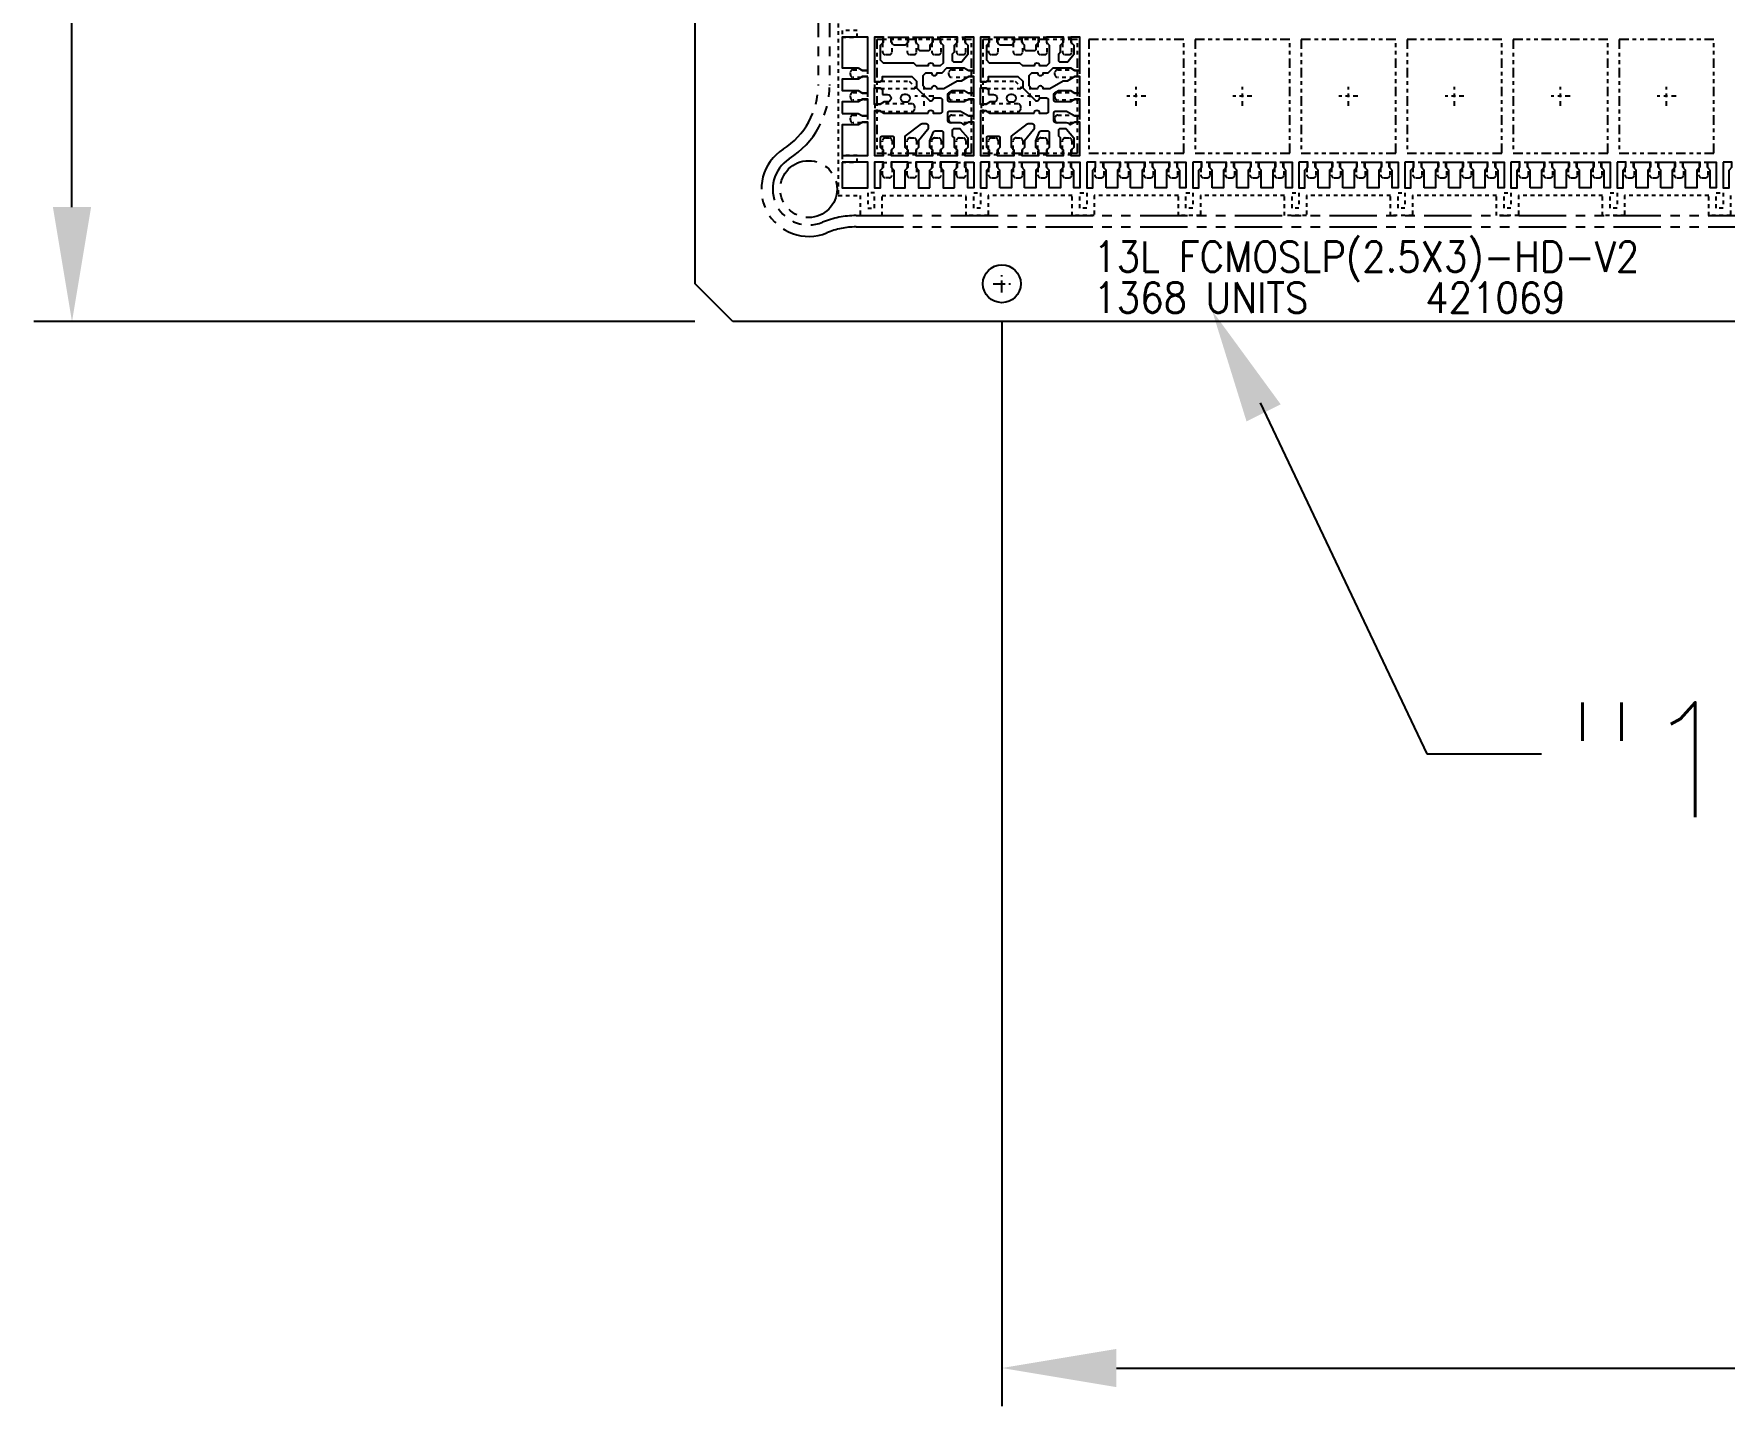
# Model space of a CAD drawing. Extents: x -335 to -11, y -372 to -1.
# Drawn here: x -312.49 to -267.87, y -168.96 to -132.72 of the extents above; entities that cross this region are included whole.
import ezdxf

# ---------------------------------------------------------------- set-up
doc = ezdxf.new("R2010")
doc.units = 0
doc.header["$MEASUREMENT"] = 0
for name, pattern in [('CENTER', [50.8, 31.75, -6.35, 6.35, -6.35]), ('CENTERX2', [4, 2.5, -0.5, 0.5, -0.5]), ('HIDDEN', [0.375, 0.25, -0.125]), ('PHANTOM', [2.5, 1.25, -0.25, 0.25, -0.25, 0.25, -0.25])]:
    doc.linetypes.add(name, pattern=pattern)
doc.layers.add('1', color=7, linetype='CONTINUOUS')
doc.layers.add('1D', color=4, linetype='CONTINUOUS')
doc.styles.add('ROMANS', font='romans', dxfattribs={"width": 0.85, "height": 0.08})
doc.styles.add('simplex', font='SIMPLEX.SHX')

msp = doc.modelspace()

# ---------------------------------------------------------------- linework, layer by layer
at = {"layer": '1'}
for p, q in [((-295.036, -139.32), (-295.036, -131.32)), ((-294.036, -140.32), (-295.036, -139.32)), ((-46.036, -140.32), (-294.036, -140.32))]:
    msp.add_line(p, q, dxfattribs=at)
for points in [[(-290.728, -133.62), (-290.611, -133.69), (-290.476, -133.69), (-290.476, -132.81), (-291.156, -132.81), (-291.156, -133.62)], [(-289.786, -133.02), (-289.861, -132.945), (-289.861, -132.81), (-289.411, -132.81), (-289.411, -132.945), (-289.486, -133.02)], [(-286.986, -133.02), (-287.061, -132.945), (-287.061, -132.81), (-286.611, -132.81), (-286.611, -132.945), (-286.686, -133.02)], [(-291.156, -134.82), (-290.728, -134.82), (-290.611, -134.89), (-290.476, -134.89), (-290.476, -134.45), (-290.611, -134.45), (-290.728, -134.52), (-291.156, -134.52)], [(-291.156, -135.93), (-290.476, -135.93), (-290.476, -135.05), (-290.611, -135.05), (-290.728, -135.12), (-291.156, -135.12)], [(-290.136, -136.32), (-290.061, -136.245), (-290.061, -136.11), (-290.296, -136.11), (-290.296, -136.79), (-290.136, -136.79)], [(-289.411, -136.11), (-289.861, -136.11), (-289.861, -136.245), (-289.786, -136.32), (-289.786, -136.79), (-289.486, -136.79), (-289.486, -136.32), (-289.411, -136.245)], [(-288.836, -136.79), (-288.836, -136.32), (-288.761, -136.245), (-288.761, -136.11), (-289.211, -136.11), (-289.211, -136.245), (-289.136, -136.32), (-289.136, -136.79)], [(-288.186, -136.79), (-288.186, -136.32), (-288.111, -136.245), (-288.111, -136.11), (-288.561, -136.11), (-288.561, -136.245), (-288.486, -136.32), (-288.486, -136.79)], [(-287.676, -136.11), (-287.676, -136.79), (-287.836, -136.79), (-287.836, -136.32), (-287.911, -136.245), (-287.911, -136.11)], [(-287.496, -136.11), (-287.496, -136.79), (-287.336, -136.79), (-287.336, -136.32), (-287.261, -136.245), (-287.261, -136.11)], [(-286.986, -136.79), (-286.986, -136.32), (-287.061, -136.245), (-287.061, -136.11), (-286.611, -136.11), (-286.611, -136.245), (-286.686, -136.32), (-286.686, -136.79)], [(-286.336, -136.79), (-286.336, -136.32), (-286.411, -136.245), (-286.411, -136.11), (-285.961, -136.11), (-285.961, -136.245), (-286.036, -136.32), (-286.036, -136.79)], [(-285.761, -136.11), (-285.311, -136.11), (-285.311, -136.245), (-285.386, -136.32), (-285.386, -136.79), (-285.686, -136.79), (-285.686, -136.32), (-285.761, -136.245)], [(-285.036, -136.32), (-285.111, -136.245), (-285.111, -136.11), (-284.876, -136.11), (-284.876, -136.79), (-285.036, -136.79)], [(-284.696, -136.11), (-284.696, -136.79), (-284.536, -136.79), (-284.536, -136.32), (-284.461, -136.245), (-284.461, -136.11)], [(-284.186, -136.79), (-284.186, -136.32), (-284.261, -136.245), (-284.261, -136.11), (-283.811, -136.11), (-283.811, -136.245), (-283.886, -136.32), (-283.886, -136.79)], [(-283.536, -136.79), (-283.536, -136.32), (-283.611, -136.245), (-283.611, -136.11), (-283.161, -136.11), (-283.161, -136.245), (-283.236, -136.32), (-283.236, -136.79)], [(-282.961, -136.11), (-282.511, -136.11), (-282.511, -136.245), (-282.586, -136.32), (-282.586, -136.79), (-282.886, -136.79), (-282.886, -136.32), (-282.961, -136.245)], [(-282.236, -136.32), (-282.311, -136.245), (-282.311, -136.11), (-282.076, -136.11), (-282.076, -136.79), (-282.236, -136.79)], [(-281.896, -136.11), (-281.896, -136.79), (-281.736, -136.79), (-281.736, -136.32), (-281.661, -136.245), (-281.661, -136.11)], [(-281.386, -136.79), (-281.386, -136.32), (-281.461, -136.245), (-281.461, -136.11), (-281.011, -136.11), (-281.011, -136.245), (-281.086, -136.32), (-281.086, -136.79)], [(-280.736, -136.79), (-280.736, -136.32), (-280.811, -136.245), (-280.811, -136.11), (-280.361, -136.11), (-280.361, -136.245), (-280.436, -136.32), (-280.436, -136.79)], [(-280.161, -136.11), (-279.711, -136.11), (-279.711, -136.245), (-279.786, -136.32), (-279.786, -136.79), (-280.086, -136.79), (-280.086, -136.32), (-280.161, -136.245)], [(-279.436, -136.32), (-279.511, -136.245), (-279.511, -136.11), (-279.276, -136.11), (-279.276, -136.79), (-279.436, -136.79)], [(-279.096, -136.11), (-279.096, -136.79), (-278.936, -136.79), (-278.936, -136.32), (-278.861, -136.245), (-278.861, -136.11)], [(-278.586, -136.79), (-278.586, -136.32), (-278.661, -136.245), (-278.661, -136.11), (-278.211, -136.11), (-278.211, -136.245), (-278.286, -136.32), (-278.286, -136.79)], [(-277.936, -136.79), (-277.936, -136.32), (-278.011, -136.245), (-278.011, -136.11), (-277.561, -136.11), (-277.561, -136.245), (-277.636, -136.32), (-277.636, -136.79)], [(-277.361, -136.11), (-276.911, -136.11), (-276.911, -136.245), (-276.986, -136.32), (-276.986, -136.79), (-277.286, -136.79), (-277.286, -136.32), (-277.361, -136.245)], [(-276.636, -136.32), (-276.711, -136.245), (-276.711, -136.11), (-276.476, -136.11), (-276.476, -136.79), (-276.636, -136.79)], [(-276.296, -136.11), (-276.296, -136.79), (-276.136, -136.79), (-276.136, -136.32), (-276.061, -136.245), (-276.061, -136.11)], [(-275.786, -136.79), (-275.786, -136.32), (-275.861, -136.245), (-275.861, -136.11), (-275.411, -136.11), (-275.411, -136.245), (-275.486, -136.32), (-275.486, -136.79)], [(-275.136, -136.79), (-275.136, -136.32), (-275.211, -136.245), (-275.211, -136.11), (-274.761, -136.11), (-274.761, -136.245), (-274.836, -136.32), (-274.836, -136.79)], [(-274.561, -136.11), (-274.111, -136.11), (-274.111, -136.245), (-274.186, -136.32), (-274.186, -136.79), (-274.486, -136.79), (-274.486, -136.32), (-274.561, -136.245)], [(-273.836, -136.32), (-273.911, -136.245), (-273.911, -136.11), (-273.676, -136.11), (-273.676, -136.79), (-273.836, -136.79)], [(-273.496, -136.11), (-273.496, -136.79), (-273.336, -136.79), (-273.336, -136.32), (-273.261, -136.245), (-273.261, -136.11)], [(-272.986, -136.79), (-272.986, -136.32), (-273.061, -136.245), (-273.061, -136.11), (-272.611, -136.11), (-272.611, -136.245), (-272.686, -136.32), (-272.686, -136.79)], [(-272.336, -136.79), (-272.336, -136.32), (-272.411, -136.245), (-272.411, -136.11), (-271.961, -136.11), (-271.961, -136.245), (-272.036, -136.32), (-272.036, -136.79)], [(-271.761, -136.11), (-271.311, -136.11), (-271.311, -136.245), (-271.386, -136.32), (-271.386, -136.79), (-271.686, -136.79), (-271.686, -136.32), (-271.761, -136.245)], [(-271.036, -136.32), (-271.111, -136.245), (-271.111, -136.11), (-270.876, -136.11), (-270.876, -136.79), (-271.036, -136.79)], [(-270.696, -136.11), (-270.696, -136.79), (-270.536, -136.79), (-270.536, -136.32), (-270.461, -136.245), (-270.461, -136.11)], [(-270.186, -136.79), (-270.186, -136.32), (-270.261, -136.245), (-270.261, -136.11), (-269.811, -136.11), (-269.811, -136.245), (-269.886, -136.32), (-269.886, -136.79)], [(-269.536, -136.79), (-269.536, -136.32), (-269.611, -136.245), (-269.611, -136.11), (-269.161, -136.11), (-269.161, -136.245), (-269.236, -136.32), (-269.236, -136.79)], [(-268.961, -136.11), (-268.511, -136.11), (-268.511, -136.245), (-268.586, -136.32), (-268.586, -136.79), (-268.886, -136.79), (-268.886, -136.32), (-268.961, -136.245)], [(-268.236, -136.32), (-268.311, -136.245), (-268.311, -136.11), (-268.076, -136.11), (-268.076, -136.79), (-268.236, -136.79)], [(-267.896, -136.11), (-267.896, -136.79), (-267.736, -136.79), (-267.736, -136.32), (-267.661, -136.245), (-267.661, -136.11)]]:
    msp.add_lwpolyline(points, close=True, dxfattribs=at)
for points in [[(-288.511, -134.462), (-288.511, -134.77, -0.414214), (-288.561, -134.82), (-288.739, -134.82, 1), (-288.889, -134.82), (-290.044, -134.82), (-290.161, -134.75), (-290.296, -134.75), (-290.296, -135.93), (-290.061, -135.93), (-290.061, -135.795), (-290.136, -135.72), (-290.136, -135.47, -0.414214), (-290.086, -135.42), (-289.836, -135.42, -0.414214), (-289.786, -135.47), (-289.786, -135.72), (-289.861, -135.795), (-289.861, -135.93), (-289.411, -135.93), (-289.411, -135.795), (-289.486, -135.72), (-289.486, -135.42), (-289.056, -135.1, -0.161321), (-289.026, -135.09), (-288.936, -135.09, -0.414214), (-288.886, -135.14), (-288.886, -135.221, -0.17305), (-288.897, -135.253), (-289.136, -135.545), (-289.136, -135.72), (-289.211, -135.795), (-289.211, -135.93), (-288.761, -135.93), (-288.761, -135.795), (-288.836, -135.72), (-288.836, -135.545), (-288.743, -135.311, -0.306529), (-288.696, -135.28), (-288.536, -135.28, -0.414214), (-288.486, -135.33), (-288.486, -135.72), (-288.561, -135.795), (-288.561, -135.93), (-288.111, -135.93), (-288.111, -135.795), (-288.186, -135.72), (-288.186, -135.47), (-288.236, -135.42), (-288.236, -135.27, -0.414214), (-288.186, -135.22), (-288.071, -135.22, -0.220264), (-288.033, -135.238), (-287.836, -135.47), (-287.836, -135.72), (-287.911, -135.795), (-287.911, -135.93), (-287.676, -135.93), (-287.676, -135.05), (-287.811, -135.05), (-287.933, -135.123, 0.188473), (-288.068, -135.07), (-288.311, -135.07, -0.414214), (-288.361, -135.02), (-288.361, -134.81, -0.414214), (-288.311, -134.76), (-288.028, -134.76), (-287.811, -134.89), (-287.676, -134.89), (-287.676, -134.45), (-287.811, -134.45), (-287.928, -134.52), (-288.311, -134.52, -0.414214), (-288.361, -134.47), (-288.361, -134.321, -0.267949), (-288.336, -134.278), (-288.236, -134.22), (-287.928, -134.22), (-287.811, -134.29), (-287.676, -134.29), (-287.676, -133.85), (-287.811, -133.85), (-288.011, -133.97), (-288.12, -133.97), (-288.466, -134.17), (-288.644, -134.17, 1), (-288.794, -134.17), (-288.941, -134.17), (-289.016, -134.095), (-289.016, -133.825), (-288.941, -133.75), (-288.794, -133.75, 1), (-288.644, -133.75), (-288.516, -133.75), (-288.386, -133.62), (-287.928, -133.62), (-287.811, -133.69), (-287.676, -133.69), (-287.676, -132.81), (-287.911, -132.81), (-287.911, -132.945), (-287.836, -133.02), (-287.836, -133.27), (-287.988, -133.452, -0.222316), (-288.027, -133.47), (-288.186, -133.47, -0.414214), (-288.236, -133.42), (-288.236, -133.245), (-288.186, -133.195), (-288.186, -133.02), (-288.111, -132.945), (-288.111, -132.81), (-288.561, -132.81), (-288.561, -132.945), (-288.486, -133.02), (-288.486, -133.495), (-288.562, -133.57), (-288.734, -133.57, 1), (-288.884, -133.57), (-289.186, -133.57), (-289.261, -133.495), (-290.061, -133.495), (-290.136, -133.42), (-290.136, -133.02), (-290.061, -132.945), (-290.061, -132.81), (-290.296, -132.81), (-290.296, -133.99), (-290.161, -133.99), (-290.086, -133.945), (-290.086, -133.845), (-289.311, -133.845), (-289.186, -133.97), (-289.186, -134.145), (-288.867, -134.465, 0.668771), (-288.739, -134.412), (-288.561, -134.412, -0.414214)], [(-288.836, -133.12, -0.414214), (-288.886, -133.17), (-289.086, -133.17, -0.414214), (-289.136, -133.12), (-289.136, -133.02), (-289.211, -132.945), (-289.211, -132.81), (-288.761, -132.81), (-288.761, -132.945), (-288.836, -133.02)], [(-285.711, -134.462), (-285.711, -134.77, -0.414214), (-285.761, -134.82), (-285.939, -134.82, 1), (-286.089, -134.82), (-287.244, -134.82), (-287.361, -134.75), (-287.496, -134.75), (-287.496, -135.93), (-287.261, -135.93), (-287.261, -135.795), (-287.336, -135.72), (-287.336, -135.47, -0.414214), (-287.286, -135.42), (-287.036, -135.42, -0.414214), (-286.986, -135.47), (-286.986, -135.72), (-287.061, -135.795), (-287.061, -135.93), (-286.611, -135.93), (-286.611, -135.795), (-286.686, -135.72), (-286.686, -135.42), (-286.256, -135.1, -0.161321), (-286.226, -135.09), (-286.136, -135.09, -0.414214), (-286.086, -135.14), (-286.086, -135.221, -0.17305), (-286.097, -135.253), (-286.336, -135.545), (-286.336, -135.72), (-286.411, -135.795), (-286.411, -135.93), (-285.961, -135.93), (-285.961, -135.795), (-286.036, -135.72), (-286.036, -135.545), (-285.943, -135.311, -0.306529), (-285.896, -135.28), (-285.736, -135.28, -0.414214), (-285.686, -135.33), (-285.686, -135.72), (-285.761, -135.795), (-285.761, -135.93), (-285.311, -135.93), (-285.311, -135.795), (-285.386, -135.72), (-285.386, -135.47), (-285.436, -135.42), (-285.436, -135.27, -0.414214), (-285.386, -135.22), (-285.271, -135.22, -0.220264), (-285.233, -135.238), (-285.036, -135.47), (-285.036, -135.72), (-285.111, -135.795), (-285.111, -135.93), (-284.876, -135.93), (-284.876, -135.05), (-285.011, -135.05), (-285.133, -135.123, 0.188473), (-285.268, -135.07), (-285.511, -135.07, -0.414214), (-285.561, -135.02), (-285.561, -134.81, -0.414214), (-285.511, -134.76), (-285.228, -134.76), (-285.011, -134.89), (-284.876, -134.89), (-284.876, -134.45), (-285.011, -134.45), (-285.128, -134.52), (-285.511, -134.52, -0.414214), (-285.561, -134.47), (-285.561, -134.321, -0.267949), (-285.536, -134.278), (-285.436, -134.22), (-285.128, -134.22), (-285.011, -134.29), (-284.876, -134.29), (-284.876, -133.85), (-285.011, -133.85), (-285.211, -133.97), (-285.32, -133.97), (-285.666, -134.17), (-285.844, -134.17, 1), (-285.994, -134.17), (-286.141, -134.17), (-286.216, -134.095), (-286.216, -133.825), (-286.141, -133.75), (-285.994, -133.75, 1), (-285.844, -133.75), (-285.716, -133.75), (-285.586, -133.62), (-285.128, -133.62), (-285.011, -133.69), (-284.876, -133.69), (-284.876, -132.81), (-285.111, -132.81), (-285.111, -132.945), (-285.036, -133.02), (-285.036, -133.27), (-285.188, -133.452, -0.222316), (-285.227, -133.47), (-285.386, -133.47, -0.414214), (-285.436, -133.42), (-285.436, -133.245), (-285.386, -133.195), (-285.386, -133.02), (-285.311, -132.945), (-285.311, -132.81), (-285.761, -132.81), (-285.761, -132.945), (-285.686, -133.02), (-285.686, -133.495), (-285.762, -133.57), (-285.934, -133.57, 1), (-286.084, -133.57), (-286.386, -133.57), (-286.461, -133.495), (-287.261, -133.495), (-287.336, -133.42), (-287.336, -133.02), (-287.261, -132.945), (-287.261, -132.81), (-287.496, -132.81), (-287.496, -133.99), (-287.361, -133.99), (-287.286, -133.945), (-287.286, -133.845), (-286.511, -133.845), (-286.386, -133.97), (-286.386, -134.145), (-286.067, -134.465, 0.668771), (-285.939, -134.412), (-285.761, -134.412, -0.414214)], [(-286.036, -133.12, -0.414214), (-286.086, -133.17), (-286.286, -133.17, -0.414214), (-286.336, -133.12), (-286.336, -133.02), (-286.411, -132.945), (-286.411, -132.81), (-285.961, -132.81), (-285.961, -132.945), (-286.036, -133.02)], [(-290.086, -134.32), (-289.961, -134.32, -1), (-289.961, -134.52), (-290.044, -134.52), (-290.161, -134.59), (-290.296, -134.59), (-290.296, -134.15), (-290.161, -134.15), (-290.086, -134.195)], [(-289.461, -134.32), (-289.511, -134.32, 1), (-289.511, -134.52), (-289.461, -134.52, 1)], [(-287.286, -134.32), (-287.161, -134.32, -1), (-287.161, -134.52), (-287.244, -134.52), (-287.361, -134.59), (-287.496, -134.59), (-287.496, -134.15), (-287.361, -134.15), (-287.286, -134.195)], [(-286.661, -134.32), (-286.711, -134.32, 1), (-286.711, -134.52), (-286.661, -134.52, 1)]]:
    msp.add_lwpolyline(points, format="xyb", close=True, dxfattribs=at)
msp.add_lwpolyline([(-290.476, -133.85), (-290.611, -133.85), (-290.728, -133.92), (-291.156, -133.92), (-291.156, -134.22), (-290.728, -134.22), (-290.611, -134.29), (-290.476, -134.29), (-290.476, -133.853)], dxfattribs=at)
at = {"layer": '1', "linetype": 'ByBlock'}
msp.add_lwpolyline([(-291.156, -136.11), (-291.156, -136.79), (-290.476, -136.79), (-290.476, -136.11)], close=True, dxfattribs=at)
at = {"layer": '1'}
msp.add_circle((-286.936, -139.32), 0.5, dxfattribs=at)
at = {"layer": '1D', "linetype": 'HIDDEN', "ltscale": 0.2}
for p, q in [((-291.256, -75.65), (-291.256, -136.99)), ((-291.256, -136.99), (-290.676, -136.99)), ((-290.096, -136.99), (-287.876, -136.99)), ((-285.076, -136.99), (-287.296, -136.99)), ((-282.276, -136.99), (-284.496, -136.99)), ((-279.476, -136.99), (-281.696, -136.99)), ((-276.676, -136.99), (-278.896, -136.99)), ((-273.876, -136.99), (-276.096, -136.99)), ((-271.076, -136.99), (-273.296, -136.99)), ((-268.276, -136.99), (-270.496, -136.99))]:
    msp.add_line(p, q, dxfattribs=at)
at = {"layer": '1D'}
for p, q in [((-311.485, -137.295), (-311.485, -122.173)), ((-295.044, -140.32), (-312.493, -140.32)), ((-286.936, -140.328), (-286.936, -168.957)), ((-280.115, -142.462), (-275.716, -151.73)), ((-275.716, -151.73), (-272.691, -151.73)), ((-283.911, -167.949), (-223.868, -167.949))]:
    msp.add_line(p, q, dxfattribs=at)
at = {"layer": '1D', "linetype": 'CENTER', "ltscale": 0.01}
for p, q in [((-286.936, -139.55), (-286.936, -139.09)), ((-287.166, -139.32), (-286.707, -139.32))]:
    msp.add_line(p, q, dxfattribs=at)
at = {"layer": '1D', "color": 2, "linetype": 'PHANTOM'}
for points in [[(-236.786, -74.82), (-290.786, -74.82, -0.09902), (-291.555, -74.666, 0.916659), (-292.709, -76.873, -0.255924), (-291.786, -78.559), (-291.786, -103.581, -0.255924), (-292.709, -105.267, 0.547723), (-292.709, -107.373, -0.255924), (-291.786, -109.059), (-291.786, -134.081, -0.255924), (-292.709, -135.767, 0.916659), (-291.555, -137.974, -0.09902), (-290.786, -137.82), (-236.786, -137.82, -0.09902), (-236.017, -137.974, 0.916659), (-234.863, -135.767, -0.255924), (-235.786, -134.081), (-235.786, -109.059, -0.255924), (-234.863, -107.373, 0.547723), (-234.863, -105.267, -0.255924), (-235.786, -103.581), (-235.786, -78.559, -0.255924), (-234.863, -76.873, 0.916659), (-236.017, -74.666, -0.09902)], [(-236.786, -75.12), (-290.786, -75.12, -0.09902), (-291.671, -74.943, 0.916659), (-292.548, -76.621, -0.255924), (-291.486, -78.559), (-291.486, -103.581, -0.255924), (-292.548, -105.52, 0.547723), (-292.548, -107.121, -0.255924), (-291.486, -109.059), (-291.486, -134.081, -0.255924), (-292.548, -136.02, 0.916659), (-291.671, -137.697, -0.09902), (-290.786, -137.52), (-236.786, -137.52, -0.09902), (-235.902, -137.697, 0.916659), (-235.025, -136.02, -0.255924), (-236.086, -134.081), (-236.086, -109.059, -0.255924), (-235.025, -107.121, 0.547723), (-235.025, -105.52, -0.255924), (-236.086, -103.581), (-236.086, -78.559, -0.255924), (-235.025, -76.621, 0.916659), (-235.902, -74.943, -0.09902)]]:
    msp.add_lwpolyline(points, format="xyb", close=True, dxfattribs=at)
at = {"layer": '1D', "linetype": 'HIDDEN', "ltscale": 0.2}
for points in [[(-290.756, -132.81), (-290.756, -132.63), (-291.156, -132.63), (-291.156, -132.81)], [(-289.386, -133.97), (-289.236, -134.12), (-289.236, -134.17), (-289.236, -134.17), (-290.128, -134.17), (-290.161, -134.16), (-290.286, -134.16), (-290.286, -133.98), (-290.161, -133.98), (-290.128, -133.97)], [(-286.586, -133.97), (-286.436, -134.12), (-286.436, -134.17), (-286.436, -134.17), (-287.328, -134.17), (-287.361, -134.16), (-287.486, -134.16), (-287.486, -133.98), (-287.361, -133.98), (-287.328, -133.97)], [(-290.756, -136.11), (-290.756, -135.93), (-291.156, -135.93), (-291.156, -136.11)], [(-290.296, -136.92), (-290.476, -136.92), (-290.476, -137.32), (-290.296, -137.32)], [(-287.676, -136.92), (-287.496, -136.92), (-287.496, -137.32), (-287.676, -137.32)], [(-284.876, -136.92), (-284.696, -136.92), (-284.696, -137.32), (-284.876, -137.32)], [(-282.076, -136.92), (-281.896, -136.92), (-281.896, -137.32), (-282.076, -137.32)], [(-279.276, -136.92), (-279.096, -136.92), (-279.096, -137.32), (-279.276, -137.32)], [(-276.476, -136.92), (-276.296, -136.92), (-276.296, -137.32), (-276.476, -137.32)], [(-273.676, -136.92), (-273.496, -136.92), (-273.496, -137.32), (-273.676, -137.32)], [(-270.876, -136.92), (-270.696, -136.92), (-270.696, -137.32), (-270.876, -137.32)], [(-268.076, -136.92), (-267.896, -136.92), (-267.896, -137.32), (-268.076, -137.32)]]:
    msp.add_lwpolyline(points, close=True, dxfattribs=at)
at = {"layer": '1D', "color": 2, "linetype": 'PHANTOM', "ltscale": 0.2}
for points in [[(-287.736, -132.87), (-290.236, -132.87), (-290.236, -135.87), (-287.736, -135.87)], [(-284.936, -132.87), (-287.436, -132.87), (-287.436, -135.87), (-284.936, -135.87)], [(-282.136, -132.87), (-284.636, -132.87), (-284.636, -135.87), (-282.136, -135.87)], [(-279.336, -132.87), (-281.836, -132.87), (-281.836, -135.87), (-279.336, -135.87)], [(-276.536, -132.87), (-279.036, -132.87), (-279.036, -135.87), (-276.536, -135.87)], [(-273.736, -132.87), (-276.236, -132.87), (-276.236, -135.87), (-273.736, -135.87)], [(-270.936, -132.87), (-273.436, -132.87), (-273.436, -135.87), (-270.936, -135.87)], [(-268.136, -132.87), (-270.636, -132.87), (-270.636, -135.87), (-268.136, -135.87)]]:
    msp.add_lwpolyline(points, close=True, dxfattribs=at)
at = {"layer": '1D', "linetype": 'HIDDEN', "ltscale": 0.2}
for points in [[(-289.836, -133.195), (-289.836, -132.97), (-289.846, -132.945), (-289.846, -132.945), (-289.846, -132.82), (-290.076, -132.82), (-290.076, -132.945), (-290.076, -132.945), (-290.086, -132.97), (-290.086, -133.195, 0.414214), (-290.011, -133.27), (-289.911, -133.27, 0.414214)], [(-289.186, -133.195), (-289.186, -132.97), (-289.196, -132.945), (-289.196, -132.945), (-289.196, -132.82), (-289.426, -132.82), (-289.426, -132.945), (-289.426, -132.945), (-289.436, -132.97), (-289.436, -133.195, 0.414214), (-289.361, -133.27), (-289.261, -133.27, 0.414214)], [(-288.536, -133.195), (-288.536, -132.97), (-288.546, -132.945), (-288.546, -132.945), (-288.546, -132.82), (-288.776, -132.82), (-288.776, -132.945), (-288.776, -132.945), (-288.786, -132.97), (-288.786, -133.195, 0.414214), (-288.711, -133.27), (-288.611, -133.27, 0.414214)], [(-287.886, -133.195), (-287.886, -132.97), (-287.896, -132.945), (-287.896, -132.945), (-287.896, -132.82), (-288.126, -132.82), (-288.126, -132.945), (-288.126, -132.945), (-288.136, -132.97), (-288.136, -133.195, 0.414214), (-288.061, -133.27), (-287.961, -133.27, 0.414214)], [(-287.036, -133.195), (-287.036, -132.97), (-287.046, -132.945), (-287.046, -132.945), (-287.046, -132.82), (-287.276, -132.82), (-287.276, -132.945), (-287.276, -132.945), (-287.286, -132.97), (-287.286, -133.195, 0.414214), (-287.211, -133.27), (-287.111, -133.27, 0.414214)], [(-286.386, -133.195), (-286.386, -132.97), (-286.396, -132.945), (-286.396, -132.945), (-286.396, -132.82), (-286.626, -132.82), (-286.626, -132.945), (-286.626, -132.945), (-286.636, -132.97), (-286.636, -133.195, 0.414214), (-286.561, -133.27), (-286.461, -133.27, 0.414214)], [(-285.736, -133.195), (-285.736, -132.97), (-285.746, -132.945), (-285.746, -132.945), (-285.746, -132.82), (-285.976, -132.82), (-285.976, -132.945), (-285.976, -132.945), (-285.986, -132.97), (-285.986, -133.195, 0.414214), (-285.911, -133.27), (-285.811, -133.27, 0.414214)], [(-285.086, -133.195), (-285.086, -132.97), (-285.096, -132.945), (-285.096, -132.945), (-285.096, -132.82), (-285.326, -132.82), (-285.326, -132.945), (-285.326, -132.945), (-285.336, -132.97), (-285.336, -133.195, 0.414214), (-285.261, -133.27), (-285.161, -133.27, 0.414214)], [(-290.936, -133.745, -0.414214), (-290.861, -133.67), (-290.644, -133.67), (-290.611, -133.68), (-290.486, -133.68), (-290.486, -133.86), (-290.611, -133.86), (-290.644, -133.87), (-290.861, -133.87, -0.414214), (-290.936, -133.795)], [(-287.811, -133.68), (-287.686, -133.68), (-287.686, -133.86), (-287.811, -133.86), (-287.844, -133.87), (-288.261, -133.87, -0.414214), (-288.336, -133.795), (-288.336, -133.745, -0.414214), (-288.261, -133.67), (-287.844, -133.67)], [(-285.011, -133.68), (-284.886, -133.68), (-284.886, -133.86), (-285.011, -133.86), (-285.044, -133.87), (-285.461, -133.87, -0.414214), (-285.536, -133.795), (-285.536, -133.745, -0.414214), (-285.461, -133.67), (-285.044, -133.67)], [(-290.936, -134.345, -0.414214), (-290.861, -134.27), (-290.644, -134.27), (-290.611, -134.28), (-290.486, -134.28), (-290.486, -134.46), (-290.611, -134.46), (-290.644, -134.47), (-290.861, -134.47, -0.414214), (-290.936, -134.395)], [(-288.336, -134.345, -0.414214), (-288.261, -134.27), (-287.844, -134.27), (-287.811, -134.28), (-287.686, -134.28), (-287.686, -134.46), (-287.811, -134.46), (-287.844, -134.47), (-288.261, -134.47, -0.414214), (-288.336, -134.395)], [(-285.536, -134.345, -0.414214), (-285.461, -134.27), (-285.044, -134.27), (-285.011, -134.28), (-284.886, -134.28), (-284.886, -134.46), (-285.011, -134.46), (-285.044, -134.47), (-285.461, -134.47, -0.414214), (-285.536, -134.395)], [(-290.286, -134.58), (-290.286, -134.76), (-290.161, -134.76), (-290.128, -134.77), (-289.311, -134.77, 0.414214), (-289.236, -134.695), (-289.236, -134.645, 0.414214), (-289.311, -134.57), (-290.128, -134.57), (-290.161, -134.58)], [(-287.486, -134.58), (-287.486, -134.76), (-287.361, -134.76), (-287.328, -134.77), (-286.511, -134.77, 0.414214), (-286.436, -134.695), (-286.436, -134.645, 0.414214), (-286.511, -134.57), (-287.328, -134.57), (-287.361, -134.58)], [(-290.936, -134.945, -0.414214), (-290.861, -134.87), (-290.644, -134.87), (-290.611, -134.88), (-290.486, -134.88), (-290.486, -135.06), (-290.611, -135.06), (-290.644, -135.07), (-290.861, -135.07, -0.414214), (-290.936, -134.995)], [(-287.686, -134.88), (-287.686, -135.06), (-287.811, -135.06), (-287.844, -135.07), (-288.261, -135.07, -0.414214), (-288.336, -134.995), (-288.336, -134.945, -0.414214), (-288.261, -134.87), (-287.844, -134.87), (-287.811, -134.88)], [(-284.886, -134.88), (-284.886, -135.06), (-285.011, -135.06), (-285.044, -135.07), (-285.461, -135.07, -0.414214), (-285.536, -134.995), (-285.536, -134.945, -0.414214), (-285.461, -134.87), (-285.044, -134.87), (-285.011, -134.88)], [(-289.836, -135.545), (-289.836, -135.77), (-289.846, -135.795), (-289.846, -135.795), (-289.846, -135.92), (-290.076, -135.92), (-290.076, -135.795), (-290.076, -135.795), (-290.086, -135.77), (-290.086, -135.545, -0.414214), (-290.011, -135.47), (-289.911, -135.47, -0.414214)], [(-289.186, -135.545), (-289.186, -135.77), (-289.196, -135.795), (-289.196, -135.795), (-289.196, -135.92), (-289.426, -135.92), (-289.426, -135.795), (-289.426, -135.795), (-289.436, -135.77), (-289.436, -135.545, -0.414214), (-289.361, -135.47), (-289.261, -135.47, -0.414214)], [(-288.536, -135.545), (-288.536, -135.77), (-288.546, -135.795), (-288.546, -135.795), (-288.546, -135.92), (-288.776, -135.92), (-288.776, -135.795), (-288.776, -135.795), (-288.786, -135.77), (-288.786, -135.545, -0.414214), (-288.711, -135.47), (-288.611, -135.47, -0.414214)], [(-287.886, -135.545), (-287.886, -135.77), (-287.896, -135.795), (-287.896, -135.795), (-287.896, -135.92), (-288.126, -135.92), (-288.126, -135.795), (-288.126, -135.795), (-288.136, -135.77), (-288.136, -135.545, -0.414214), (-288.061, -135.47), (-287.961, -135.47, -0.414214)], [(-287.036, -135.545), (-287.036, -135.77), (-287.046, -135.795), (-287.046, -135.795), (-287.046, -135.92), (-287.276, -135.92), (-287.276, -135.795), (-287.276, -135.795), (-287.286, -135.77), (-287.286, -135.545, -0.414214), (-287.211, -135.47), (-287.111, -135.47, -0.414214)], [(-286.386, -135.545), (-286.386, -135.77), (-286.396, -135.795), (-286.396, -135.795), (-286.396, -135.92), (-286.626, -135.92), (-286.626, -135.795), (-286.626, -135.795), (-286.636, -135.77), (-286.636, -135.545, -0.414214), (-286.561, -135.47), (-286.461, -135.47, -0.414214)], [(-285.736, -135.545), (-285.736, -135.77), (-285.746, -135.795), (-285.746, -135.795), (-285.746, -135.92), (-285.976, -135.92), (-285.976, -135.795), (-285.976, -135.795), (-285.986, -135.77), (-285.986, -135.545, -0.414214), (-285.911, -135.47), (-285.811, -135.47, -0.414214)], [(-285.086, -135.545), (-285.086, -135.77), (-285.096, -135.795), (-285.096, -135.795), (-285.096, -135.92), (-285.326, -135.92), (-285.326, -135.795), (-285.326, -135.795), (-285.336, -135.77), (-285.336, -135.545, -0.414214), (-285.261, -135.47), (-285.161, -135.47, -0.414214)], [(-290.086, -136.445), (-290.086, -136.27), (-290.076, -136.245), (-290.076, -136.245), (-290.076, -136.12), (-289.846, -136.12), (-289.846, -136.245), (-289.846, -136.245), (-289.836, -136.27), (-289.836, -136.445, -0.414214), (-289.911, -136.52), (-290.011, -136.52, -0.414214)], [(-289.436, -136.445), (-289.436, -136.27), (-289.426, -136.245), (-289.426, -136.245), (-289.426, -136.12), (-289.196, -136.12), (-289.196, -136.245), (-289.196, -136.245), (-289.186, -136.27), (-289.186, -136.445, -0.414214), (-289.261, -136.52), (-289.361, -136.52, -0.414214)], [(-288.786, -136.445), (-288.786, -136.27), (-288.776, -136.245), (-288.776, -136.245), (-288.776, -136.12), (-288.546, -136.12), (-288.546, -136.245), (-288.546, -136.245), (-288.536, -136.27), (-288.536, -136.445, -0.414214), (-288.611, -136.52), (-288.711, -136.52, -0.414214)], [(-288.136, -136.445), (-288.136, -136.27), (-288.126, -136.245), (-288.126, -136.245), (-288.126, -136.12), (-287.896, -136.12), (-287.896, -136.245), (-287.896, -136.245), (-287.886, -136.27), (-287.886, -136.445, -0.414214), (-287.961, -136.52), (-288.061, -136.52, -0.414214)], [(-287.036, -136.445), (-287.036, -136.27), (-287.046, -136.245), (-287.046, -136.245), (-287.046, -136.12), (-287.276, -136.12), (-287.276, -136.245), (-287.276, -136.245), (-287.286, -136.27), (-287.286, -136.445, 0.414214), (-287.211, -136.52), (-287.111, -136.52, 0.414214)], [(-286.386, -136.445), (-286.386, -136.27), (-286.396, -136.245), (-286.396, -136.245), (-286.396, -136.12), (-286.626, -136.12), (-286.626, -136.245), (-286.626, -136.245), (-286.636, -136.27), (-286.636, -136.445, 0.414214), (-286.561, -136.52), (-286.461, -136.52, 0.414214)], [(-285.736, -136.445), (-285.736, -136.27), (-285.746, -136.245), (-285.746, -136.245), (-285.746, -136.12), (-285.976, -136.12), (-285.976, -136.245), (-285.976, -136.245), (-285.986, -136.27), (-285.986, -136.445, 0.414214), (-285.911, -136.52), (-285.811, -136.52, 0.414214)], [(-285.086, -136.445), (-285.086, -136.27), (-285.096, -136.245), (-285.096, -136.245), (-285.096, -136.12), (-285.326, -136.12), (-285.326, -136.245), (-285.326, -136.245), (-285.336, -136.27), (-285.336, -136.445, 0.414214), (-285.261, -136.52), (-285.161, -136.52, 0.414214)], [(-284.236, -136.445), (-284.236, -136.27), (-284.246, -136.245), (-284.246, -136.245), (-284.246, -136.12), (-284.476, -136.12), (-284.476, -136.245), (-284.476, -136.245), (-284.486, -136.27), (-284.486, -136.445, 0.414214), (-284.411, -136.52), (-284.311, -136.52, 0.414214)], [(-283.586, -136.445), (-283.586, -136.27), (-283.596, -136.245), (-283.596, -136.245), (-283.596, -136.12), (-283.826, -136.12), (-283.826, -136.245), (-283.826, -136.245), (-283.836, -136.27), (-283.836, -136.445, 0.414214), (-283.761, -136.52), (-283.661, -136.52, 0.414214)], [(-282.936, -136.445), (-282.936, -136.27), (-282.946, -136.245), (-282.946, -136.245), (-282.946, -136.12), (-283.176, -136.12), (-283.176, -136.245), (-283.176, -136.245), (-283.186, -136.27), (-283.186, -136.445, 0.414214), (-283.111, -136.52), (-283.011, -136.52, 0.414214)], [(-282.286, -136.445), (-282.286, -136.27), (-282.296, -136.245), (-282.296, -136.245), (-282.296, -136.12), (-282.526, -136.12), (-282.526, -136.245), (-282.526, -136.245), (-282.536, -136.27), (-282.536, -136.445, 0.414214), (-282.461, -136.52), (-282.361, -136.52, 0.414214)], [(-281.436, -136.445), (-281.436, -136.27), (-281.446, -136.245), (-281.446, -136.245), (-281.446, -136.12), (-281.676, -136.12), (-281.676, -136.245), (-281.676, -136.245), (-281.686, -136.27), (-281.686, -136.445, 0.414214), (-281.611, -136.52), (-281.511, -136.52, 0.414214)], [(-280.786, -136.445), (-280.786, -136.27), (-280.796, -136.245), (-280.796, -136.245), (-280.796, -136.12), (-281.026, -136.12), (-281.026, -136.245), (-281.026, -136.245), (-281.036, -136.27), (-281.036, -136.445, 0.414214), (-280.961, -136.52), (-280.861, -136.52, 0.414214)], [(-280.136, -136.445), (-280.136, -136.27), (-280.146, -136.245), (-280.146, -136.245), (-280.146, -136.12), (-280.376, -136.12), (-280.376, -136.245), (-280.376, -136.245), (-280.386, -136.27), (-280.386, -136.445, 0.414214), (-280.311, -136.52), (-280.211, -136.52, 0.414214)], [(-279.486, -136.445), (-279.486, -136.27), (-279.496, -136.245), (-279.496, -136.245), (-279.496, -136.12), (-279.726, -136.12), (-279.726, -136.245), (-279.726, -136.245), (-279.736, -136.27), (-279.736, -136.445, 0.414214), (-279.661, -136.52), (-279.561, -136.52, 0.414214)], [(-278.636, -136.445), (-278.636, -136.27), (-278.646, -136.245), (-278.646, -136.245), (-278.646, -136.12), (-278.876, -136.12), (-278.876, -136.245), (-278.876, -136.245), (-278.886, -136.27), (-278.886, -136.445, 0.414214), (-278.811, -136.52), (-278.711, -136.52, 0.414214)], [(-277.986, -136.445), (-277.986, -136.27), (-277.996, -136.245), (-277.996, -136.245), (-277.996, -136.12), (-278.226, -136.12), (-278.226, -136.245), (-278.226, -136.245), (-278.236, -136.27), (-278.236, -136.445, 0.414214), (-278.161, -136.52), (-278.061, -136.52, 0.414214)], [(-277.336, -136.445), (-277.336, -136.27), (-277.346, -136.245), (-277.346, -136.245), (-277.346, -136.12), (-277.576, -136.12), (-277.576, -136.245), (-277.576, -136.245), (-277.586, -136.27), (-277.586, -136.445, 0.414214), (-277.511, -136.52), (-277.411, -136.52, 0.414214)], [(-276.686, -136.445), (-276.686, -136.27), (-276.696, -136.245), (-276.696, -136.245), (-276.696, -136.12), (-276.926, -136.12), (-276.926, -136.245), (-276.926, -136.245), (-276.936, -136.27), (-276.936, -136.445, 0.414214), (-276.861, -136.52), (-276.761, -136.52, 0.414214)], [(-275.836, -136.445), (-275.836, -136.27), (-275.846, -136.245), (-275.846, -136.245), (-275.846, -136.12), (-276.076, -136.12), (-276.076, -136.245), (-276.076, -136.245), (-276.086, -136.27), (-276.086, -136.445, 0.414214), (-276.011, -136.52), (-275.911, -136.52, 0.414214)], [(-275.186, -136.445), (-275.186, -136.27), (-275.196, -136.245), (-275.196, -136.245), (-275.196, -136.12), (-275.426, -136.12), (-275.426, -136.245), (-275.426, -136.245), (-275.436, -136.27), (-275.436, -136.445, 0.414214), (-275.361, -136.52), (-275.261, -136.52, 0.414214)], [(-274.536, -136.445), (-274.536, -136.27), (-274.546, -136.245), (-274.546, -136.245), (-274.546, -136.12), (-274.776, -136.12), (-274.776, -136.245), (-274.776, -136.245), (-274.786, -136.27), (-274.786, -136.445, 0.414214), (-274.711, -136.52), (-274.611, -136.52, 0.414214)], [(-273.886, -136.445), (-273.886, -136.27), (-273.896, -136.245), (-273.896, -136.245), (-273.896, -136.12), (-274.126, -136.12), (-274.126, -136.245), (-274.126, -136.245), (-274.136, -136.27), (-274.136, -136.445, 0.414214), (-274.061, -136.52), (-273.961, -136.52, 0.414214)], [(-273.036, -136.445), (-273.036, -136.27), (-273.046, -136.245), (-273.046, -136.245), (-273.046, -136.12), (-273.276, -136.12), (-273.276, -136.245), (-273.276, -136.245), (-273.286, -136.27), (-273.286, -136.445, 0.414214), (-273.211, -136.52), (-273.111, -136.52, 0.414214)], [(-272.386, -136.445), (-272.386, -136.27), (-272.396, -136.245), (-272.396, -136.245), (-272.396, -136.12), (-272.626, -136.12), (-272.626, -136.245), (-272.626, -136.245), (-272.636, -136.27), (-272.636, -136.445, 0.414214), (-272.561, -136.52), (-272.461, -136.52, 0.414214)], [(-271.736, -136.445), (-271.736, -136.27), (-271.746, -136.245), (-271.746, -136.245), (-271.746, -136.12), (-271.976, -136.12), (-271.976, -136.245), (-271.976, -136.245), (-271.986, -136.27), (-271.986, -136.445, 0.414214), (-271.911, -136.52), (-271.811, -136.52, 0.414214)], [(-271.086, -136.445), (-271.086, -136.27), (-271.096, -136.245), (-271.096, -136.245), (-271.096, -136.12), (-271.326, -136.12), (-271.326, -136.245), (-271.326, -136.245), (-271.336, -136.27), (-271.336, -136.445, 0.414214), (-271.261, -136.52), (-271.161, -136.52, 0.414214)], [(-270.236, -136.445), (-270.236, -136.27), (-270.246, -136.245), (-270.246, -136.245), (-270.246, -136.12), (-270.476, -136.12), (-270.476, -136.245), (-270.476, -136.245), (-270.486, -136.27), (-270.486, -136.445, 0.414214), (-270.411, -136.52), (-270.311, -136.52, 0.414214)], [(-269.586, -136.445), (-269.586, -136.27), (-269.596, -136.245), (-269.596, -136.245), (-269.596, -136.12), (-269.826, -136.12), (-269.826, -136.245), (-269.826, -136.245), (-269.836, -136.27), (-269.836, -136.445, 0.414214), (-269.761, -136.52), (-269.661, -136.52, 0.414214)], [(-268.936, -136.445), (-268.936, -136.27), (-268.946, -136.245), (-268.946, -136.245), (-268.946, -136.12), (-269.176, -136.12), (-269.176, -136.245), (-269.176, -136.245), (-269.186, -136.27), (-269.186, -136.445, 0.414214), (-269.111, -136.52), (-269.011, -136.52, 0.414214)], [(-268.286, -136.445), (-268.286, -136.27), (-268.296, -136.245), (-268.296, -136.245), (-268.296, -136.12), (-268.526, -136.12), (-268.526, -136.245), (-268.526, -136.245), (-268.536, -136.27), (-268.536, -136.445, 0.414214), (-268.461, -136.52), (-268.361, -136.52, 0.414214)]]:
    msp.add_lwpolyline(points, format="xyb", close=True, dxfattribs=at)
at = {"layer": '1D', "linetype": 'CENTERX2', "ltscale": 0.05}
for points in [[(-288.986, -134.62), (-288.986, -134.12)], [(-286.186, -134.62), (-286.186, -134.12)], [(-283.386, -134.62), (-283.386, -134.12)], [(-280.586, -134.62), (-280.586, -134.12)], [(-277.786, -134.62), (-277.786, -134.12)], [(-274.986, -134.62), (-274.986, -134.12)], [(-272.186, -134.62), (-272.186, -134.12)], [(-269.386, -134.62), (-269.386, -134.12)], [(-288.736, -134.37), (-289.236, -134.37)], [(-285.936, -134.37), (-286.436, -134.37)], [(-283.136, -134.37), (-283.636, -134.37)], [(-280.336, -134.37), (-280.836, -134.37)], [(-277.536, -134.37), (-278.036, -134.37)], [(-274.736, -134.37), (-275.236, -134.37)], [(-271.936, -134.37), (-272.436, -134.37)], [(-269.136, -134.37), (-269.636, -134.37)]]:
    msp.add_lwpolyline(points, dxfattribs=at)
at = {"layer": '1D', "linetype": 'HIDDEN', "ltscale": 0.2}
for points in [[(-290.676, -136.99), (-290.676, -137.52), (-290.096, -137.52), (-290.096, -136.99)], [(-287.296, -136.99), (-287.296, -137.52), (-287.876, -137.52), (-287.876, -136.99)], [(-284.496, -136.99), (-284.496, -137.52), (-285.076, -137.52), (-285.076, -136.99)], [(-281.696, -136.99), (-281.696, -137.52), (-282.276, -137.52), (-282.276, -136.99)], [(-278.896, -136.99), (-278.896, -137.52), (-279.476, -137.52), (-279.476, -136.99)], [(-276.096, -136.99), (-276.096, -137.52), (-276.676, -137.52), (-276.676, -136.99)], [(-273.296, -136.99), (-273.296, -137.52), (-273.876, -137.52), (-273.876, -136.99)], [(-270.496, -136.99), (-270.496, -137.52), (-271.076, -137.52), (-271.076, -136.99)], [(-267.696, -136.99), (-267.696, -137.52), (-268.276, -137.52), (-268.276, -136.99)]]:
    msp.add_lwpolyline(points, dxfattribs=at)
at = {"layer": '1D', "color": 2, "linetype": 'PHANTOM'}
msp.add_circle((-292.036, -136.82), 0.75, dxfattribs=at)
at = {"layer": '1D'}
for points in [[(-311.989, -137.295), (-310.981, -137.295), (-311.485, -140.32)], [(-280.476, -142.956), (-281.386, -140.027), (-279.576, -142.502)], [(-283.911, -167.445), (-283.911, -168.453), (-286.936, -167.949)]]:
    msp.add_solid(points, dxfattribs=at)

# ---------------------------------------------------------------- texts
at = {"layer": '1D', "style": 'ROMANS', "width": 0.9}
for s, p in [('13L FCMOSLP(2.5X3)-HD-V2', (-284.519, -139.002)), ('1368 UNITS', (-284.519, -140.086)), ('421069', (-275.758, -140.086))]:
    msp.add_text(s, height=0.8, dxfattribs=at).set_placement(p)
at = {"layer": '1D', "style": 'simplex'}
msp.add_text('"13L FCMOSLP(2.5X3)-HD-V2"', height=3.025, dxfattribs=at).set_placement((-272.129, -153.401))

doc.saveas('drawing.dxf')
